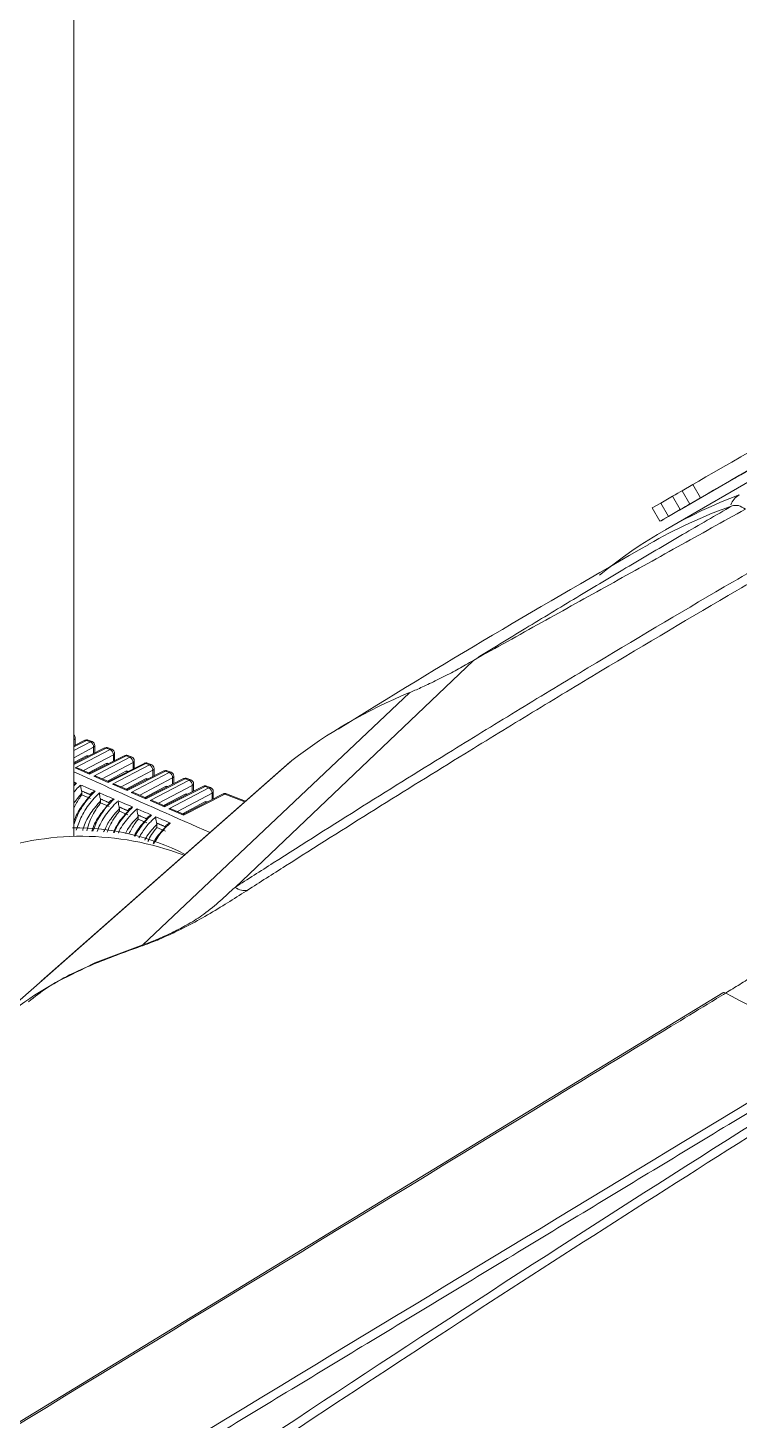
# Model space of a CAD drawing. Extents: x 2 to 136, y 1 to 99.
# Drawn here: x 10.764 to 12.426, y 13.353 to 16.606 of the extents above; entities that cross this region are included whole.
import ezdxf

# ---------------------------------------------------------------- set-up
doc = ezdxf.new("R2010")
doc.units = 0
doc.header["$MEASUREMENT"] = 0
doc.linetypes.add('SLD-Solid', pattern=[0])
doc.layers.add('OBJECT', color=7, linetype='CONTINUOUS')

msp = doc.modelspace()

# ---------------------------------------------------------------- linework, layer by layer
at = {"layer": 'OBJECT', "linetype": 'SLD-Solid', "lineweight": 15}
for p, q in [((10.8714, 14.717), (10.8714, 20.2825)), ((12.9129, 15.8139), (12.254, 15.4335)), ((12.888, 15.8265), (12.2867, 15.4794)), ((12.2929, 15.5245), (12.3179, 15.5389)), ((12.2929, 15.5245), (12.3109, 15.4933)), ((12.3359, 15.5078), (12.3179, 15.5389)), ((12.2429, 15.4956), (12.223, 15.4842)), ((12.223, 15.4842), (12.241, 15.453)), ((12.2429, 15.4956), (12.2704, 15.5115)), ((12.2429, 15.4956), (12.2609, 15.4645)), ((12.2884, 15.4803), (12.2704, 15.5115)), ((12.3109, 15.4933), (12.3359, 15.5078)), ((12.2609, 15.4645), (12.2884, 15.4803)), ((11.8052, 15.1282), (11.248, 14.5979)), ((11.6557, 15.0527), (11.0328, 14.4638)), ((10.8969, 14.9414), (10.8714, 14.9284)), ((10.9009, 14.9412), (10.8714, 14.9262)), ((10.8714, 14.9176), (10.9098, 14.9378)), ((10.8742, 14.9298), (10.8742, 14.9469)), ((10.9098, 14.9378), (10.9009, 14.9412)), ((10.9139, 14.9383), (10.905, 14.9418)), ((10.9174, 14.925), (10.8714, 14.9008)), ((10.9431, 14.9235), (10.8714, 14.887)), ((10.9471, 14.9233), (10.8714, 14.8849)), ((10.8714, 14.8895), (10.9006, 14.9048)), ((10.874, 14.8769), (10.9559, 14.9199)), ((10.9636, 14.9071), (10.894, 14.8705)), ((10.9039, 14.9035), (10.9006, 14.9048)), ((10.9062, 14.9047), (10.9047, 14.9053)), ((10.9933, 14.9054), (10.908, 14.8621)), ((10.9892, 14.9055), (10.9082, 14.8644)), ((10.9174, 14.9104), (10.9174, 14.925)), ((10.9178, 14.8578), (11.0021, 14.902)), ((10.9203, 14.9119), (10.9203, 14.929)), ((10.9559, 14.9199), (10.9471, 14.9233)), ((10.9601, 14.9204), (10.9512, 14.9239)), ((10.9636, 14.8925), (10.9636, 14.9071)), ((10.9664, 14.894), (10.9664, 14.9111)), ((11.0021, 14.902), (10.9933, 14.9054)), ((11.0062, 14.9025), (10.9974, 14.906)), ((11.3807, 14.8939), (10.7972, 14.3803)), ((10.908, 14.8621), (10.874, 14.8769)), ((10.9082, 14.8644), (10.8827, 14.8754)), ((10.9058, 14.8654), (10.9468, 14.8869)), ((11.0097, 14.8892), (10.9378, 14.8514)), ((10.95, 14.8856), (10.9468, 14.8869)), ((10.9496, 14.8463), (10.9929, 14.869)), ((10.9524, 14.8868), (10.9508, 14.8874)), ((11.0395, 14.8875), (10.9518, 14.843)), ((11.0354, 14.8876), (10.952, 14.8453)), ((10.9617, 14.8387), (11.0482, 14.8841)), ((11.0558, 14.8713), (10.9816, 14.8324)), ((10.9962, 14.8677), (10.9929, 14.869)), ((11.0856, 14.8696), (10.9957, 14.8239)), ((11.0816, 14.8697), (10.9958, 14.8262)), ((10.9986, 14.8689), (10.997, 14.8695)), ((11.0055, 14.8196), (11.0943, 14.8662)), ((11.0097, 14.8746), (11.0097, 14.8892)), ((11.0126, 14.876), (11.0126, 14.8932)), ((11.0482, 14.8841), (11.0395, 14.8875)), ((11.0523, 14.8847), (11.0436, 14.8881)), ((11.0558, 14.8567), (11.0558, 14.8713)), ((11.0587, 14.8581), (11.0587, 14.8753)), ((11.0943, 14.8662), (11.0856, 14.8696)), ((11.0985, 14.8668), (11.0897, 14.8701)), ((10.9518, 14.843), (10.9178, 14.8578)), ((10.952, 14.8453), (10.9266, 14.8563)), ((10.9957, 14.8239), (10.9617, 14.8387)), ((10.9958, 14.8262), (10.9704, 14.8372)), ((10.9934, 14.8272), (11.039, 14.8511)), ((11.102, 14.8534), (11.0255, 14.8133)), ((11.0373, 14.8081), (11.0852, 14.8332)), ((11.0424, 14.8498), (11.039, 14.8511)), ((11.1318, 14.8517), (11.0395, 14.8048)), ((11.1278, 14.8518), (11.0397, 14.8071)), ((11.0447, 14.851), (11.0431, 14.8517)), ((11.0494, 14.8005), (11.1405, 14.8484)), ((11.1481, 14.8355), (11.0693, 14.7942)), ((11.178, 14.8338), (11.0834, 14.7857)), ((11.1739, 14.8339), (11.0835, 14.788)), ((11.0886, 14.8319), (11.0852, 14.8332)), ((11.0909, 14.8331), (11.0892, 14.8338)), ((11.102, 14.8387), (11.102, 14.8534)), ((11.1048, 14.8402), (11.1048, 14.8574)), ((11.1405, 14.8484), (11.1318, 14.8517)), ((11.1446, 14.8489), (11.1359, 14.8522)), ((11.1481, 14.8208), (11.1481, 14.8355)), ((11.151, 14.8223), (11.151, 14.8396)), ((11.1866, 14.8305), (11.178, 14.8338)), ((11.1907, 14.831), (11.1821, 14.8343)), ((10.89, 14.8188), (10.89, 14.8142)), ((10.89, 14.8142), (10.91, 14.8055)), ((10.9338, 14.8003), (10.9338, 14.7952)), ((11.0395, 14.8048), (11.0055, 14.8196)), ((11.0397, 14.8071), (11.0143, 14.8181)), ((11.0834, 14.7857), (11.0494, 14.8005)), ((11.0811, 14.789), (11.1313, 14.8154)), ((11.0932, 14.7815), (11.1866, 14.8305)), ((11.1942, 14.8176), (11.1132, 14.7751)), ((11.2242, 14.8159), (11.1272, 14.7666)), ((11.2201, 14.816), (11.1274, 14.7689)), ((11.1347, 14.814), (11.1313, 14.8154)), ((11.1371, 14.8152), (11.1354, 14.8159)), ((11.1942, 14.8029), (11.1942, 14.8176)), ((11.1971, 14.8043), (11.1971, 14.8217)), ((11.271, 14.7977), (11.2242, 14.8159)), ((11.2727, 14.7992), (11.2283, 14.8164)), ((10.9338, 14.7952), (10.9538, 14.7865)), ((10.9777, 14.7817), (10.9777, 14.7761)), ((10.9777, 14.7761), (10.9976, 14.7674)), ((11.0835, 14.788), (11.0581, 14.7991)), ((11.1272, 14.7666), (11.0932, 14.7815)), ((11.1274, 14.7689), (11.1019, 14.78)), ((11.125, 14.7699), (11.1774, 14.7975)), ((11.1809, 14.7961), (11.1774, 14.7975)), ((11.1833, 14.7973), (11.1815, 14.798)), ((11.0215, 14.7631), (11.0215, 14.757)), ((11.0215, 14.757), (11.0415, 14.7483)), ((11.0654, 14.7445), (11.0654, 14.7379)), ((11.0654, 14.7379), (11.0853, 14.7292)), ((10.7972, 14.3803), (10.6909, 14.2869)), ((10.7972, 14.3803), (10.7952, 14.3786))]:
    msp.add_line(p, q, dxfattribs=at)
at = {"layer": 'OBJECT', "linetype": 'SLD-Solid', "lineweight": 15, "flags": 128}
for points in [[(12.3179, 15.5389), (12.3317, 15.547), (12.3485, 15.5566), (12.3675, 15.5676), (12.3879, 15.5794), (12.4091, 15.5916), (12.4302, 15.6038), (12.4503, 15.6154), (12.4687, 15.6261)], [(12.5426, 15.6271), (12.5138, 15.6105), (12.4822, 15.5922), (12.4527, 15.5752), (12.4298, 15.562), (12.4169, 15.5546), (12.4161, 15.5541), (12.4274, 15.5606), (12.4491, 15.5731)], [(12.4867, 15.5949), (12.4683, 15.5842), (12.4482, 15.5726), (12.4271, 15.5605), (12.4059, 15.5482), (12.3855, 15.5364), (12.3665, 15.5255), (12.3497, 15.5158), (12.3359, 15.5078)], [(12.2704, 15.5115), (12.2767, 15.5152), (12.283, 15.5188), (12.2886, 15.5221), (12.2929, 15.5245)], [(12.2884, 15.4803), (12.2947, 15.484), (12.301, 15.4876), (12.3066, 15.4909), (12.3111, 15.4935), (12.3139, 15.4951), (12.3148, 15.4956), (12.3138, 15.495), (12.3109, 15.4933)], [(12.2609, 15.4645), (12.2504, 15.4584), (12.2437, 15.4545), (12.241, 15.453), (12.2426, 15.4539), (12.2482, 15.4571), (12.2577, 15.4626), (12.2707, 15.4701), (12.2867, 15.4794)], [(11.376, 14.8903), (11.0817, 14.6308), (10.7952, 14.3786)], [(10.898, 14.4097), (10.9206, 14.4212), (11.0328, 14.4638), (11.0328, 14.4638), (11.0328, 14.4638)], [(12.3877, 14.3513), (11.0829, 13.5559), (9.3932, 12.5257)], [(12.3877, 14.3513), (12.3877, 14.3513), (12.3877, 14.3513)]]:
    msp.add_lwpolyline(points, dxfattribs=at)
at = {"layer": 'OBJECT', "linetype": 'SLD-Solid', "lineweight": 15}
for centre, radius, start, end in [((12.8419, 14.415), 1.176, 110.6988, 129.1352), ((12.8039, 14.3786), 1.1785, 109.5397, 119.9753), ((12.4509, 15.4744), 0.0476, 121.2185, 158.9219), ((22.091, -2.0445), 20.0451, 119.51604, 121.93065), ((12.0968, 13.9715), 1.1677, 112.1905, 127.8203), ((10.8692, 14.9473), 0.00496, 294.6935, 354.6537), ((10.8642, 14.9469), 0.01, 0, 43.7136), ((10.9014, 14.9324), 0.01, 68.8055, 116.9342), ((10.8988, 14.9372), 0.00462, 62.4929, 114.345), ((10.9035, 14.9373), 0.00472, 71.1997, 123.2248), ((10.9124, 14.9339), 0.00472, 71.1993, 123.2292), ((10.9032, 14.9252), 0.0143, 359.076, 62.279), ((10.9103, 14.929), 0.01, 0, 68.8055), ((10.9154, 14.9295), 0.00496, 294.694, 354.6588), ((10.9476, 14.9145), 0.01, 68.8055, 116.9342), ((10.945, 14.9192), 0.00462, 62.4852, 114.3509), ((10.9497, 14.9194), 0.00472, 71.1993, 123.2292), ((10.9585, 14.916), 0.00472, 71.1993, 123.2292), ((10.9493, 14.9073), 0.0143, 359.0771, 62.2779), ((10.9564, 14.9111), 0.01, 0, 68.8055), ((10.9615, 14.9116), 0.00496, 294.694, 354.6588), ((10.9938, 14.8966), 0.01, 68.8055, 116.9342), ((10.9911, 14.9013), 0.00462, 62.4911, 114.3469), ((10.9959, 14.9015), 0.00472, 71.1997, 123.2248), ((11.0047, 14.8981), 0.00472, 71.1993, 123.2292), ((10.9954, 14.8894), 0.0143, 359.0777, 62.2773), ((11.0026, 14.8932), 0.01, 0, 68.8055), ((11.0076, 14.8937), 0.00496, 294.7019, 354.6509), ((11.0399, 14.8787), 0.01, 68.8055, 116.9342), ((11.0373, 14.8834), 0.00462, 62.4804, 114.3643), ((11.042, 14.8836), 0.00472, 71.1946, 123.2326), ((11.0508, 14.8802), 0.00472, 71.1997, 123.2248), ((11.0416, 14.8715), 0.0143, 359.0757, 62.2793), ((11.0487, 14.8753), 0.01, 0, 68.8055), ((11.0538, 14.8758), 0.00496, 294.6892, 354.6636), ((11.0861, 14.8608), 0.01, 68.8055, 116.9342), ((11.0835, 14.8655), 0.00462, 62.4812, 114.3635), ((11.0882, 14.8657), 0.00472, 71.1997, 123.2248), ((11.0969, 14.8623), 0.00472, 71.1993, 123.2292), ((11.0877, 14.8536), 0.0143, 359.076, 62.279), ((11.0948, 14.8574), 0.01, 0, 68.8055), ((10.8692, 14.8412), 0.00496, 294.6935, 354.6537), ((11.0999, 14.8579), 0.00496, 294.694, 354.6588), ((11.1323, 14.8429), 0.01, 68.8055, 116.9342), ((11.1297, 14.8476), 0.00462, 62.4804, 114.3643), ((11.1344, 14.8478), 0.00472, 71.1993, 123.2292), ((11.1431, 14.8444), 0.00472, 71.1993, 123.2292), ((11.1339, 14.8357), 0.0143, 359.0771, 62.2779), ((11.141, 14.8396), 0.01, 0, 68.8055), ((11.146, 14.84), 0.00496, 294.6974, 354.6554), ((11.1785, 14.825), 0.01, 68.8055, 116.9342), ((11.1758, 14.8297), 0.00462, 62.4916, 114.3513), ((11.1806, 14.8299), 0.00472, 71.2095, 123.215), ((11.1892, 14.8265), 0.00472, 71.2023, 123.2222), ((11.18, 14.8178), 0.0143, 359.0757, 62.2793), ((11.1871, 14.8217), 0.01, 0, 68.8055), ((11.1922, 14.8221), 0.00496, 294.6935, 354.6537), ((11.2246, 14.8071), 0.01, 68.8055, 116.9342), ((11.222, 14.8118), 0.00462, 62.4805, 114.3575), ((11.2267, 14.812), 0.00472, 71.2116, 123.2235), ((10.8766, 14.1865), 0.5505, 62.5895, 90.8957), ((10.889, 14.0489), 0.6683, 69.1753, 110.3114), ((11.0055, 14.4953), 0.0417, 302.9396, 310.99), ((12.3909, 14.3454), 0.00674, 55.1989, 117.8255), ((12.3909, 14.3453), 0.00681, 55.5503, 117.4856), ((10.9299, 11.5325), 3.1763, 57.4681, 62.5373)]:
    msp.add_arc(centre, radius, start, end, dxfattribs=at)
for centre, major_axis, ratio, start_param, end_param in [((10.9002, 14.8963), (0.00492, 0.00878), 0.569277, 0.080603, 0.718914), ((10.8745, 14.8681), (0.014, 0.0005), 0.628267, 0.919072, 1.582997), ((10.9463, 14.8785), (0.00492, 0.00878), 0.569277, 0.080603, 0.718914), ((10.9925, 14.8606), (0.00492, 0.00878), 0.569277, 0.080603, 0.718914), ((10.9085, 14.8533), (-0.0003, 0.011), 0.034338, 0.016182, 0.647743), ((10.9183, 14.849), (0.014, 0.0005), 0.628267, 0.919072, 1.582997), ((10.9523, 14.8342), (-0.0003, 0.011), 0.034338, 0.016182, 0.647743), ((10.9622, 14.8299), (0.014, 0.0005), 0.628267, 0.919072, 1.582997), ((11.0386, 14.8427), (0.00492, 0.00878), 0.569277, 0.080603, 0.718914), ((11.0847, 14.8248), (0.00492, 0.00878), 0.569277, 0.080603, 0.718914), ((10.9962, 14.8151), (-0.0003, 0.011), 0.034338, 0.016182, 0.647743), ((11.006, 14.8108), (0.014, 0.0005), 0.628267, 0.919072, 1.582997), ((11.04, 14.796), (-0.0003, 0.011), 0.034338, 0.016182, 0.647743), ((11.0499, 14.7917), (0.014, 0.0005), 0.628267, 0.919072, 1.582997), ((11.1309, 14.8069), (0.00492, 0.00878), 0.569277, 0.080603, 0.718914), ((11.0839, 14.7769), (-0.0003, 0.011), 0.034338, 0.016182, 0.647743), ((11.0937, 14.7727), (0.014, 0.0005), 0.628267, 0.919072, 1.582997), ((11.1277, 14.7578), (-0.0003, 0.011), 0.034338, 0.016182, 0.647743), ((11.177, 14.789), (0.00492, 0.00878), 0.569277, 0.080603, 0.718914)]:
    msp.add_ellipse(centre, major_axis=major_axis, ratio=ratio, start_param=start_param, end_param=end_param, dxfattribs=at)
for points, knots in [([(11.8052, 15.1282), (11.846, 15.1533), (11.926, 15.2024), (12.0473, 15.2758), (12.1693, 15.3486), (12.2902, 15.42), (12.3711, 15.4668), (12.4098, 15.4893)], [0, 0, 0, 0, 0.206019, 0.404831, 0.608657, 0.812864, 1, 1, 1, 1]), ([(12.4098, 15.4893), (12.4145, 15.4901), (12.4241, 15.4917), (12.4355, 15.485), (12.4412, 15.4816)], [0, 0, 0, 0, 0.499761, 1, 1, 1, 1]), ([(11.2479, 14.5978), (11.2778, 14.6169), (11.4464, 14.7248), (11.6682, 14.8641), (11.914, 15.0148), (12.1254, 15.1427), (12.3406, 15.2705), (12.5036, 15.365), (12.5598, 15.3976)], [0, 0, 0, 0, 0.069093, 0.390745, 0.511364, 0.631984, 0.873208, 1, 1, 1, 1]), ([(12.5893, 15.3893), (12.5331, 15.3568), (12.3701, 15.2623), (12.1549, 15.1347), (11.9434, 15.007), (11.6973, 14.8565), (11.4751, 14.7177), (11.3063, 14.6099), (11.2765, 14.5908)], [0, 0, 0, 0, 0.126792, 0.368017, 0.488638, 0.609261, 0.930911, 1, 1, 1, 1]), ([(11.6557, 15.0527), (11.6642, 15.0563), (11.681, 15.0635), (11.716, 15.08), (11.7527, 15.0986), (11.7837, 15.1154), (11.7992, 15.1247), (11.8052, 15.1282)], [0, 0, 0, 0, 0.217938, 0.435238, 0.661578, 0.868607, 1, 1, 1, 1]), ([(9.9322, 12.3504), (10.2772, 12.5932), (10.9673, 13.0786), (12.0083, 13.764), (13.0527, 14.4206), (13.7511, 14.8285), (14.1002, 15.0324)], [0, 0, 0, 0, 0.249572, 0.499144, 0.749572, 1, 1, 1, 1]), ([(14.1102, 15.0148), (13.9974, 14.9496), (13.6365, 14.7412), (13.018, 14.3709), (12.2551, 13.896), (11.4831, 13.395), (10.7121, 12.8763), (10.1995, 12.5145), (9.9433, 12.3336)], [0, 0, 0, 0, 0.080895, 0.258852, 0.443965, 0.629078, 0.814539, 1, 1, 1, 1]), ([(10.8714, 14.8676), (10.8992, 14.8551), (11.0046, 14.8074), (11.1111, 14.7604), (11.1895, 14.7258)], [0, 0, 0, 0, 0.264111, 1, 1, 1, 1]), ([(10.8773, 14.8411), (10.8756, 14.8395), (10.8736, 14.8377), (10.8717, 14.8355), (10.8714, 14.8352)], [0, 0, 0, 0, 0.840527, 1, 1, 1, 1]), ([(10.8773, 14.8411), (10.8772, 14.8411), (10.8765, 14.8409), (10.8744, 14.8403), (10.8726, 14.8392), (10.8714, 14.8385)], [0, 0, 0, 0, 0.019395, 0.344292, 1, 1, 1, 1]), ([(10.8714, 14.8202), (10.8749, 14.8243), (10.88, 14.8302), (10.8854, 14.8353), (10.8872, 14.8369)], [0, 0, 0, 0, 0.687294, 1, 1, 1, 1]), ([(10.8893, 14.8231), (10.889, 14.8241), (10.8883, 14.8266), (10.8875, 14.8308), (10.8872, 14.8343), (10.8872, 14.8363), (10.8872, 14.8369), (10.8872, 14.8369)], [0, 0, 0, 0, 0.216118, 0.482656, 0.828148, 0.991661, 1, 1, 1, 1]), ([(10.8872, 14.8369), (10.8918, 14.835), (10.9032, 14.8302), (10.9146, 14.8253), (10.9212, 14.8225)], [0, 0, 0, 0, 0.412428, 1, 1, 1, 1]), ([(10.9212, 14.8225), (10.9195, 14.8209), (10.9133, 14.8151), (10.899, 14.7988), (10.882, 14.7739), (10.8745, 14.753), (10.8714, 14.7444)], [0, 0, 0, 0, 0.079845, 0.28963, 0.708658, 1, 1, 1, 1]), ([(10.8714, 14.7828), (10.8756, 14.7912), (10.881, 14.8022), (10.8883, 14.8119), (10.89, 14.8142)], [0, 0, 0, 0, 0.763573, 1, 1, 1, 1]), ([(10.8714, 14.7505), (10.8716, 14.7513), (10.8749, 14.7634), (10.888, 14.7864), (10.9028, 14.804), (10.91, 14.8126)], [0, 0, 0, 0, 0.037223, 0.535501, 1, 1, 1, 1]), ([(10.8768, 14.7314), (10.8806, 14.7425), (10.8888, 14.766), (10.9076, 14.7939), (10.9227, 14.8106), (10.9294, 14.8168), (10.9311, 14.8184)], [0, 0, 0, 0, 0.339057, 0.721422, 0.927561, 1, 1, 1, 1]), ([(10.8893, 14.8231), (10.8893, 14.823), (10.8897, 14.8218), (10.89, 14.8203), (10.89, 14.8191), (10.89, 14.8188)], [0, 0, 0, 0, 0.063557, 0.811484, 1, 1, 1, 1]), ([(10.9338, 14.8003), (10.9261, 14.7913), (10.9105, 14.7732), (10.8964, 14.7475), (10.8928, 14.7334), (10.892, 14.7304)], [0, 0, 0, 0, 0.440992, 0.881903, 1, 1, 1, 1]), ([(10.9212, 14.8225), (10.9212, 14.8225), (10.9203, 14.8223), (10.9177, 14.8215), (10.9141, 14.8196), (10.911, 14.8169), (10.9104, 14.815), (10.9101, 14.8142)], [0, 0, 0, 0, 0.008027, 0.167041, 0.522006, 0.788055, 1, 1, 1, 1]), ([(10.9652, 14.8039), (10.9634, 14.8023), (10.9572, 14.7965), (10.9427, 14.7805), (10.926, 14.7566), (10.9186, 14.7366), (10.9157, 14.7289)], [0, 0, 0, 0, 0.083565, 0.299544, 0.730888, 1, 1, 1, 1]), ([(10.9332, 14.8044), (10.9329, 14.8054), (10.9322, 14.8078), (10.9315, 14.812), (10.9311, 14.8156), (10.9311, 14.8177), (10.9311, 14.8183), (10.9311, 14.8184)], [0, 0, 0, 0, 0.211696, 0.471314, 0.809145, 0.991767, 1, 1, 1, 1]), ([(10.9311, 14.8184), (10.9358, 14.8164), (10.9472, 14.8116), (10.9585, 14.8068), (10.9652, 14.8039)], [0, 0, 0, 0, 0.412465, 1, 1, 1, 1]), ([(10.9332, 14.8044), (10.9332, 14.8043), (10.9335, 14.8031), (10.9338, 14.8017), (10.9338, 14.8005), (10.9338, 14.8003)], [0, 0, 0, 0, 0.043981, 0.819897, 1, 1, 1, 1]), ([(10.9652, 14.8039), (10.9651, 14.8039), (10.9641, 14.8037), (10.9614, 14.8028), (10.9577, 14.8009), (10.9548, 14.7982), (10.9542, 14.7963), (10.9539, 14.7955)], [0, 0, 0, 0, 0.00795, 0.189267, 0.535069, 0.793245, 1, 1, 1, 1]), ([(10.9015, 14.7298), (10.9035, 14.7373), (10.9086, 14.757), (10.922, 14.7794), (10.9319, 14.7926), (10.9338, 14.7952)], [0, 0, 0, 0, 0.328207, 0.870209, 1, 1, 1, 1]), ([(10.9136, 14.729), (10.914, 14.7305), (10.9174, 14.7433), (10.9311, 14.7673), (10.9463, 14.7852), (10.9538, 14.794)], [0, 0, 0, 0, 0.063665, 0.538566, 1, 1, 1, 1]), ([(10.9259, 14.7282), (10.928, 14.7338), (10.9345, 14.7517), (10.9508, 14.7748), (10.9662, 14.7918), (10.9733, 14.7981), (10.9751, 14.7997)], [0, 0, 0, 0, 0.202334, 0.653855, 0.91305, 1, 1, 1, 1]), ([(10.9777, 14.7817), (10.9696, 14.7728), (10.9548, 14.7567), (10.9452, 14.7364), (10.9409, 14.7272)], [0, 0, 0, 0, 0.550208, 1, 1, 1, 1]), ([(10.9495, 14.7267), (10.95, 14.7286), (10.9542, 14.7428), (10.9654, 14.7599), (10.9755, 14.7733), (10.9777, 14.7761)], [0, 0, 0, 0, 0.110047, 0.813894, 1, 1, 1, 1]), ([(10.9637, 14.7257), (10.9671, 14.733), (10.976, 14.7517), (10.9894, 14.7664), (10.9976, 14.7754)], [0, 0, 0, 0, 0.390271, 1, 1, 1, 1]), ([(11.0091, 14.7853), (11.0074, 14.7837), (11.001, 14.778), (10.9866, 14.762), (10.9723, 14.7431), (10.9663, 14.7283), (10.9652, 14.7256)], [0, 0, 0, 0, 0.102911, 0.364651, 0.887325, 1, 1, 1, 1]), ([(10.9771, 14.7856), (10.9768, 14.7867), (10.9761, 14.789), (10.9754, 14.7932), (10.9751, 14.7969), (10.975, 14.799), (10.9751, 14.7997), (10.9751, 14.7997)], [0, 0, 0, 0, 0.20748, 0.460446, 0.790801, 0.991849, 1, 1, 1, 1]), ([(10.9751, 14.7997), (10.9797, 14.7978), (10.9911, 14.7929), (11.0025, 14.7881), (11.0091, 14.7853)], [0, 0, 0, 0, 0.412496, 1, 1, 1, 1]), ([(10.9752, 14.725), (10.9752, 14.7251), (10.9802, 14.7375), (10.9942, 14.7556), (11.0097, 14.773), (11.0172, 14.7795), (11.019, 14.7811)], [0, 0, 0, 0, 0.005319, 0.55676, 0.8921, 1, 1, 1, 1]), ([(10.9771, 14.7856), (10.9771, 14.7856), (10.9774, 14.7845), (10.9776, 14.7831), (10.9777, 14.782), (10.9777, 14.7817)], [0, 0, 0, 0, 0.022524, 0.828115, 1, 1, 1, 1]), ([(11.0091, 14.7853), (11.0091, 14.7853), (11.008, 14.785), (11.0051, 14.7841), (11.0014, 14.7822), (10.9986, 14.7795), (10.998, 14.7776), (10.9977, 14.7768)], [0, 0, 0, 0, 0.007882, 0.210617, 0.547452, 0.798167, 1, 1, 1, 1]), ([(11.0209, 14.7669), (11.0207, 14.7679), (11.0201, 14.7702), (11.0194, 14.7744), (11.019, 14.7781), (11.019, 14.7803), (11.019, 14.7811), (11.019, 14.7811)], [0, 0, 0, 0, 0.203485, 0.450054, 0.7731, 0.99194, 1, 1, 1, 1]), ([(11.019, 14.7811), (11.0237, 14.7791), (11.0351, 14.7743), (11.0464, 14.7695), (11.0531, 14.7666)], [0, 0, 0, 0, 0.412531, 1, 1, 1, 1]), ([(11.0215, 14.7631), (11.0132, 14.7545), (11.0018, 14.7428), (10.9943, 14.7278), (10.9922, 14.7238)], [0, 0, 0, 0, 0.734727, 1, 1, 1, 1]), ([(10.9999, 14.7227), (11.0044, 14.7313), (11.0108, 14.7435), (11.0191, 14.754), (11.0215, 14.757)], [0, 0, 0, 0, 0.712728, 1, 1, 1, 1]), ([(11.0125, 14.7177), (11.0141, 14.721), (11.0215, 14.736), (11.0328, 14.7477), (11.0415, 14.7568)], [0, 0, 0, 0, 0.221479, 1, 1, 1, 1]), ([(11.0531, 14.7666), (11.0513, 14.765), (11.0449, 14.7594), (11.0305, 14.7444), (11.0202, 14.728), (11.0135, 14.7173)], [0, 0, 0, 0, 0.12214, 0.42795, 1, 1, 1, 1]), ([(11.0209, 14.7669), (11.0212, 14.7658), (11.0215, 14.7645), (11.0215, 14.7633), (11.0215, 14.7631)], [0, 0, 0, 0, 0.835979, 1, 1, 1, 1]), ([(11.0232, 14.7135), (11.0286, 14.7225), (11.0386, 14.739), (11.0533, 14.7541), (11.0611, 14.7608), (11.063, 14.7624)], [0, 0, 0, 0, 0.479709, 0.876915, 1, 1, 1, 1]), ([(11.0654, 14.7445), (11.0569, 14.7361), (11.0461, 14.7252), (11.0387, 14.7111), (11.0371, 14.708)], [0, 0, 0, 0, 0.77728, 1, 1, 1, 1]), ([(11.0531, 14.7666), (11.053, 14.7666), (11.0518, 14.7663), (11.0488, 14.7654), (11.0451, 14.7634), (11.0424, 14.7607), (11.0418, 14.7589), (11.0416, 14.758)], [0, 0, 0, 0, 0.007814, 0.231079, 0.559206, 0.802814, 1, 1, 1, 1]), ([(11.0443, 14.7051), (11.047, 14.7106), (11.0528, 14.7224), (11.061, 14.7325), (11.0654, 14.7379)], [0, 0, 0, 0, 0.462414, 1, 1, 1, 1]), ([(11.0564, 14.7003), (11.0577, 14.7029), (11.0651, 14.7176), (11.0762, 14.7289), (11.0853, 14.7382)], [0, 0, 0, 0, 0.177794, 1, 1, 1, 1]), ([(11.097, 14.7479), (11.0952, 14.7463), (11.0888, 14.7408), (11.0744, 14.7262), (11.0642, 14.7102), (11.0576, 14.6999)], [0, 0, 0, 0, 0.125779, 0.435907, 1, 1, 1, 1]), ([(11.0648, 14.7481), (11.0646, 14.7491), (11.064, 14.7512), (11.0634, 14.755), (11.063, 14.7589), (11.0629, 14.7614), (11.063, 14.7624), (11.063, 14.7624)], [0, 0, 0, 0, 0.199293, 0.397083, 0.700898, 0.992019, 1, 1, 1, 1]), ([(11.063, 14.7624), (11.0676, 14.7604), (11.079, 14.7556), (11.0904, 14.7508), (11.097, 14.7479)], [0, 0, 0, 0, 0.412559, 1, 1, 1, 1]), ([(11.0648, 14.7481), (11.0651, 14.747), (11.0653, 14.7458), (11.0653, 14.7447), (11.0654, 14.7445)], [0, 0, 0, 0, 0.843623, 1, 1, 1, 1]), ([(11.097, 14.7479), (11.097, 14.7479), (11.0956, 14.7476), (11.0926, 14.7467), (11.0888, 14.7446), (11.0861, 14.7419), (11.0856, 14.7401), (11.0854, 14.7393)], [0, 0, 0, 0, 0.007749, 0.250693, 0.570356, 0.807216, 1, 1, 1, 1]), ([(11.2765, 14.5908), (11.2757, 14.5903), (11.2465, 14.5716), (11.2034, 14.5442), (11.1391, 14.5085), (11.0947, 14.4869), (11.0563, 14.4703), (11.0375, 14.4636), (11.0282, 14.4603)], [0, 0, 0, 0, 0.01186, 0.400275, 0.577865, 0.721206, 0.860697, 1, 1, 1, 1]), ([(11.0328, 14.4638), (11.0328, 14.4638), (11.0406, 14.4662), (11.0599, 14.4735), (11.094, 14.4884), (11.1196, 14.5014), (11.1452, 14.5155), (11.1612, 14.5254), (11.1877, 14.5445), (11.2142, 14.5661), (11.2364, 14.588), (11.248, 14.5979), (11.248, 14.5979)], [0, 0, 0, 0, 0.000008, 0.138314, 0.276605, 0.396733, 0.417142, 0.570177, 0.591105, 0.795128, 0.999992, 1, 1, 1, 1]), ([(11.2765, 14.5908), (11.2721, 14.5904), (11.2634, 14.5895), (11.2531, 14.5951), (11.2479, 14.5978)], [0, 0, 0, 0, 0.5, 1, 1, 1, 1]), ([(11.0282, 14.4603), (10.9905, 14.4466), (10.9152, 14.4192), (10.826, 14.3777), (10.7796, 14.3421), (10.7649, 14.3308)], [0, 0, 0, 0, 0.405626, 0.811252, 1, 1, 1, 1]), ([(10.6381, 14.2381), (10.6948, 14.2847), (10.7759, 14.3512), (10.8698, 14.3961), (10.898, 14.4097)], [0, 0, 0, 0, 0.699009, 1, 1, 1, 1]), ([(12.3947, 14.3509), (12.3877, 14.3466), (12.3524, 14.3251), (12.2042, 14.2348), (11.6115, 13.8734), (10.6486, 13.2864), (9.7986, 12.7682), (9.4002, 12.5253)], [0, 0, 0, 0, 0.007069, 0.035343, 0.14844, 0.600828, 1, 1, 1, 1]), ([(9.6324, 12.3912), (9.6395, 12.3955), (9.6749, 12.417), (9.8237, 12.507), (10.4185, 12.867), (11.385, 13.452), (12.2381, 13.9684), (12.638, 14.2104)], [0, 0, 0, 0, 0.007069, 0.035343, 0.14844, 0.600828, 1, 1, 1, 1])]:
    msp.add_open_spline(points, degree=3, knots=knots, dxfattribs=at)
for points in [[(12.4412, 15.4816), (11.8052, 15.1282)], [(11.3728, 14.8871), (11.3807, 14.8939)], [(10.8714, 14.8436), (10.8773, 14.8411)], [(10.89, 14.8188), (10.8714, 14.795)], [(10.9101, 14.8142), (10.8893, 14.8231)], [(10.9539, 14.7955), (10.9332, 14.8044)], [(10.9977, 14.7768), (10.9771, 14.7856)], [(11.0416, 14.758), (11.0209, 14.7669)], [(11.0854, 14.7393), (11.0648, 14.7481)], [(11.248, 14.5979), (11.2479, 14.5978)], [(12.5266, 14.4323), (12.3947, 14.3509)], [(12.6483, 14.1929), (9.6428, 12.3737)]]:
    msp.add_open_spline(points, degree=1, dxfattribs=at)

doc.saveas('drawing.dxf')
